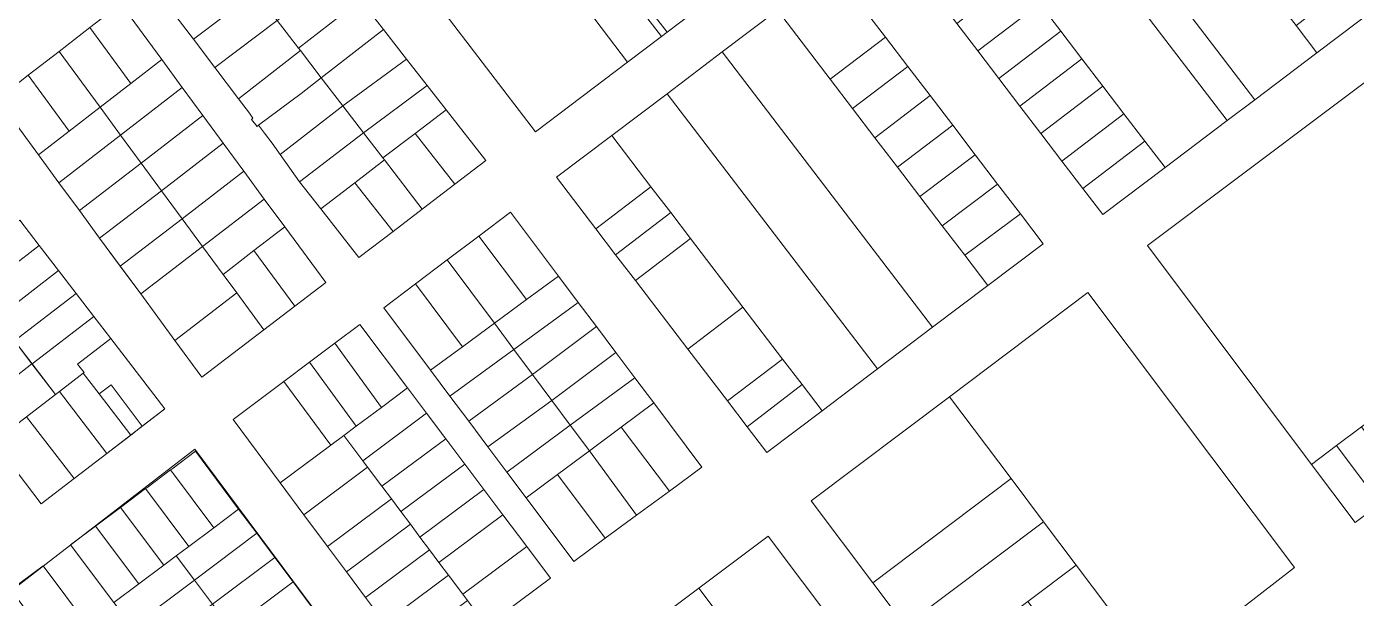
# Model space of a CAD drawing. Header units: metres. Extents: x 3873 to 16340, y -5213 to 3289.
# Drawn here: x 4550.6 to 5011.4, y 677.2 to 875.3 of the extents above; entities that cross this region are included whole.
import ezdxf

# ---------------------------------------------------------------- set-up
doc = ezdxf.new("R2010")
doc.units = ezdxf.units.M
doc.layers.add('CONTEXTO-MANZANAS', color=8, linetype='Continuous', lineweight=0, plot=False)
doc.layers.add('CONTEXTO-PARCELAS', color=9, linetype='Continuous', lineweight=0, plot=False)

msp = doc.modelspace()

# ---------------------------------------------------------------- linework, layer by layer
at = {"layer": 'CONTEXTO-MANZANAS'}
for points in [[(5019.28, 882.48), (4997.76, 866.21), (4976.22, 849.94), (4966.65, 842.7), (4945.11, 826.42), (4923.6, 810.17), (4916.68, 819.14), (4909.4, 828.68), (4902.11, 838.21), (4894.84, 847.76), (4887.55, 857.29), (4880.27, 866.83), (4872.98, 876.36), (4850.72, 905.51)], [(4830, 895.42), (4848.22, 871.58), (4855.99, 861.41), (4863.68, 851.35), (4871.54, 841.07), (4879.31, 830.9), (4887.09, 820.73), (4894.98, 810.4), (4902.88, 800.07), (4883.73, 785.6), (4864.57, 771.13), (4845.43, 756.67), (4826.28, 742.2), (4807.13, 727.73)], [(4666.28, 884.54), (4674.25, 874.32), (4682.31, 864.01), (4689.47, 854.85), (4696.06, 846.42), (4709.78, 828.88), (4699.06, 820.7), (4687.72, 812.04), (4677.6, 804.32), (4665.72, 795.26), (4652.57, 812.1), (4645.19, 821.51), (4638.47, 831.01), (4635.72, 834.88), (4633.1, 838.35), (4631.03, 841.07), (4630.5, 840.67), (4628.53, 843.13), (4629, 843.51), (4627.85, 845.26), (4624.07, 850.26), (4615.85, 861.1), (4608.44, 870.88), (4593.25, 890.92)], [(4583.25, 883.18), (4597.47, 863.85), (4604.58, 854.18), (4611.69, 844.52), (4618.78, 834.87), (4625.9, 825.19), (4633, 815.54), (4640.11, 805.87), (4654.32, 786.56), (4643.59, 778.37), (4632.85, 770.18), (4611.39, 753.8), (4602.02, 766.54), (4590.17, 782.65), (4583.17, 792.17), (4575.95, 801.99), (4568.95, 811.51), (4561.83, 821.18), (4554.73, 830.84), (4540.51, 850.17), (4551.19, 858.43), (4561.88, 866.68), (4572.56, 874.93), (4583.25, 883.18)], [(4781.13, 879.76), (4772.6, 873.32), (4770.63, 871.82), (4758.91, 862.98), (4726.94, 838.82), (4693.01, 883.22)], [(4807.13, 727.73), (4800.3, 736.67), (4793.46, 745.61), (4779.8, 763.48), (4761.58, 787.32), (4754.75, 796.26), (4747.92, 805.19), (4734.25, 823.07), (4753.4, 837.54), (4772.55, 852.01), (4791.7, 866.48), (4810.85, 880.94)], [(5035, 871.45), (5107, 775.45), (5098.36, 768.97), (5089.72, 762.49), (5081.08, 756.01), (5072.44, 749.53), (5063.8, 743.05), (5054.2, 735.85), (5045.56, 729.37), (5036.92, 722.89), (5028.28, 716.41), (5019.64, 709.93), (5011, 703.45), (4995.88, 723.61), (4939, 799.45), (5035, 871.45)], [(4718.29, 811.02), (4734.95, 788.85), (4741.8, 779.73), (4748.08, 771.37), (4754.85, 762.36), (4761.42, 753.61), (4767.99, 744.87), (4784.65, 722.69), (4773.38, 714.38), (4762.03, 706.01), (4751.15, 697.99), (4740.27, 689.97), (4723.72, 712.04), (4717.05, 720.93), (4710.46, 729.71), (4703.84, 738.54), (4697.32, 747.24), (4690.58, 756.22), (4674.37, 777.83), (4685.35, 786.13), (4696.33, 794.42), (4707.31, 802.72), (4718.29, 811.02)], [(4548.31, 808.17), (4555.02, 799.45), (4561.72, 790.73), (4567.81, 782.8), (4573.91, 774.87), (4579.83, 767.18), (4598.53, 742.84), (4587.03, 734), (4578.46, 727.42), (4567.08, 718.68), (4555.7, 709.94), (4539.26, 731.36)], [(4822.49, 710.98), (4870.43, 747.06), (4918.38, 783.13), (4990.03, 687.92), (4942.59, 651.18), (4894.65, 615.1), (4878.41, 636.67), (4866.39, 652.65), (4855.11, 667.63), (4843.84, 682.62), (4822.49, 710.98)], [(4666.08, 772.11), (4682.64, 750.09), (4689.25, 741.3), (4695.86, 732.51), (4702.48, 723.72), (4709.09, 714.93), (4715.7, 706.14), (4723.96, 695.16), (4732.19, 684.21), (4709.98, 667.63), (4687.77, 651.04), (4681.2, 659.87), (4674.63, 668.69), (4668.06, 677.51), (4661.51, 686.32), (4654.95, 695.13), (4646.73, 706.16), (4638.48, 717.23), (4622.19, 739.11), (4639.72, 752.29), (4648.65, 759), (4657.46, 765.63), (4666.08, 772.11)], [(4608.92, 728.89), (4680.6, 632.65), (4585.55, 559.47), (4574.88, 573.78), (4568.15, 582.67), (4561.62, 591.58), (4553.28, 602.76), (4513.83, 655.68), (4608.92, 728.89)], [(4771.6, 671.67), (4783.6, 680.7), (4807.56, 698.73), (4854.81, 635.92), (4856.38, 635.67), (4858.25, 635.79), (4860.88, 635.1), (4862.72, 632.57), (4876.81, 614.2), (4880, 610.01), (4882.31, 606.98), (4882.47, 606.79), (4855, 585.79), (4843.06, 576.7), (4831.13, 567.57), (4823.13, 561.47), (4815.13, 555.35), (4806.5, 548.79), (4794.28, 539.48), (4783.28, 531.07), (4711.5, 626.45), (4759.63, 662.67), (4771.6, 671.67)]]:
    msp.add_lwpolyline(points, dxfattribs=at)
at = {"layer": 'CONTEXTO-PARCELAS'}
for points in [[(4903.35, 945.27), (4925.4, 916.43), (4976.22, 849.94), (4966.65, 842.7), (4915.86, 909.14), (4893.78, 938.03), (4903.35, 945.27)], [(4903.35, 945.27), (4925.4, 916.43), (4976.22, 849.94), (4966.65, 842.7), (4915.86, 909.14), (4893.78, 938.03), (4903.35, 945.27)], [(4946.85, 932.82), (4954.14, 923.29), (4961.42, 913.76), (4968.71, 904.22), (4976, 894.69), (4983.29, 885.15), (4990.57, 875.62), (4997.76, 866.21), (4976.22, 849.94), (4925.4, 916.43), (4933.98, 922.99), (4946.85, 932.82)], [(4946.85, 932.82), (4954.14, 923.29), (4961.42, 913.76), (4968.71, 904.22), (4976, 894.69), (4983.29, 885.15), (4990.57, 875.62), (4997.76, 866.21), (4976.22, 849.94), (4925.4, 916.43), (4933.98, 922.99), (4946.85, 932.82)], [(4735.66, 920.98), (4744.47, 927.67), (4781.13, 879.76), (4772.6, 873.32), (4735.66, 920.98)], [(4735.66, 920.98), (4744.47, 927.67), (4781.13, 879.76), (4772.6, 873.32), (4735.66, 920.98)], [(4743.1, 883.6), (4724.73, 908.04), (4722.49, 910.81), (4734.38, 919.95), (4735.66, 920.98), (4772.6, 873.32), (4770.63, 871.82), (4754.53, 892.73), (4743.1, 883.6)], [(4743.1, 883.6), (4724.73, 908.04), (4722.49, 910.81), (4734.38, 919.95), (4735.66, 920.98), (4772.6, 873.32), (4770.63, 871.82), (4754.53, 892.73), (4743.1, 883.6)], [(4726.94, 838.82), (4693.01, 883.22), (4724.73, 908.04), (4743.1, 883.6), (4758.91, 862.98), (4726.94, 838.82)], [(4726.94, 838.82), (4693.01, 883.22), (4724.73, 908.04), (4743.1, 883.6), (4758.91, 862.98), (4726.94, 838.82)], [(4915.86, 909.14), (4966.65, 842.7), (4945.11, 826.42), (4938.14, 835.54), (4930.85, 845.07), (4923.56, 854.61), (4916.27, 864.14), (4908.99, 873.68), (4901.7, 883.21), (4894.41, 892.74), (4907.28, 902.58), (4915.86, 909.14)], [(4915.86, 909.14), (4966.65, 842.7), (4945.11, 826.42), (4938.14, 835.54), (4930.85, 845.07), (4923.56, 854.61), (4916.27, 864.14), (4908.99, 873.68), (4901.7, 883.21), (4894.41, 892.74), (4907.28, 902.58), (4915.86, 909.14)], [(4593.25, 890.92), (4604.03, 899.13), (4609.85, 891.57), (4619.25, 879.04), (4608.44, 870.88), (4593.25, 890.92)], [(4593.25, 890.92), (4604.03, 899.13), (4609.85, 891.57), (4619.25, 879.04), (4608.44, 870.88), (4593.25, 890.92)], [(4593.25, 890.92), (4604.03, 899.13), (4609.85, 891.57), (4619.25, 879.04), (4608.44, 870.88), (4593.25, 890.92)], [(4848.22, 871.58), (4829.07, 857.11), (4810.85, 880.94), (4830, 895.42), (4848.22, 871.58)], [(4848.22, 871.58), (4829.07, 857.11), (4810.85, 880.94), (4830, 895.42), (4848.22, 871.58)], [(4637.44, 877.35), (4659.13, 893.7), (4666.28, 884.54), (4644.88, 867.79), (4637.44, 877.35)], [(4637.44, 877.35), (4659.13, 893.7), (4666.28, 884.54), (4644.88, 867.79), (4637.44, 877.35)], [(4637.44, 877.35), (4659.13, 893.7), (4666.28, 884.54), (4644.88, 867.79), (4637.44, 877.35)], [(4758.91, 862.98), (4743.1, 883.6), (4754.53, 892.73), (4770.63, 871.82), (4758.91, 862.98)], [(4758.91, 862.98), (4743.1, 883.6), (4754.53, 892.73), (4770.63, 871.82), (4758.91, 862.98)], [(4901.7, 883.21), (4880.27, 866.83), (4872.98, 876.36), (4890.12, 889.46), (4894.41, 892.74), (4901.7, 883.21)], [(4901.7, 883.21), (4880.27, 866.83), (4872.98, 876.36), (4890.12, 889.46), (4894.41, 892.74), (4901.7, 883.21)], [(5019.28, 882.48), (4997.76, 866.21), (4990.57, 875.62), (5012.01, 892), (5019.28, 882.48)], [(5019.28, 882.48), (4997.76, 866.21), (4990.57, 875.62), (5012.01, 892), (5019.28, 882.48)], [(4619.25, 879.04), (4629.88, 887.1), (4637.44, 877.35), (4615.85, 861.1), (4608.44, 870.88), (4619.25, 879.04)], [(4619.25, 879.04), (4629.88, 887.1), (4637.44, 877.35), (4615.85, 861.1), (4608.44, 870.88), (4619.25, 879.04)], [(4619.25, 879.04), (4629.88, 887.1), (4637.44, 877.35), (4615.85, 861.1), (4608.44, 870.88), (4619.25, 879.04)], [(4583.25, 883.18), (4597.47, 863.85), (4586.78, 855.6), (4572.56, 874.93), (4583.25, 883.18)], [(4583.25, 883.18), (4597.47, 863.85), (4586.78, 855.6), (4572.56, 874.93), (4583.25, 883.18)], [(4583.25, 883.18), (4597.47, 863.85), (4586.78, 855.6), (4572.56, 874.93), (4583.25, 883.18)], [(4652.75, 857.54), (4645.53, 866.95), (4644.88, 867.79), (4666.28, 884.54), (4674.25, 874.32), (4652.75, 857.54)], [(4652.75, 857.54), (4645.53, 866.95), (4644.88, 867.79), (4666.28, 884.54), (4674.25, 874.32), (4652.75, 857.54)], [(4652.75, 857.54), (4645.53, 866.95), (4644.88, 867.79), (4666.28, 884.54), (4674.25, 874.32), (4652.75, 857.54)], [(4864.57, 771.13), (4791.7, 866.48), (4810.85, 880.94), (4829.07, 857.11), (4836.84, 846.94), (4844.61, 836.77), (4852.39, 826.6), (4860.16, 816.43), (4867.93, 806.26), (4875.71, 796.09), (4883.73, 785.6), (4864.57, 771.13)], [(4864.57, 771.13), (4791.7, 866.48), (4810.85, 880.94), (4829.07, 857.11), (4836.84, 846.94), (4844.61, 836.77), (4852.39, 826.6), (4860.16, 816.43), (4867.93, 806.26), (4875.71, 796.09), (4883.73, 785.6), (4864.57, 771.13)], [(4908.99, 873.68), (4887.55, 857.29), (4880.27, 866.83), (4901.7, 883.21), (4908.99, 873.68)], [(4908.99, 873.68), (4887.55, 857.29), (4880.27, 866.83), (4901.7, 883.21), (4908.99, 873.68)], [(4615.85, 861.1), (4637.44, 877.35), (4644.88, 867.79), (4645.53, 866.95), (4624.07, 850.26), (4615.85, 861.1)], [(4615.85, 861.1), (4637.44, 877.35), (4644.88, 867.79), (4645.53, 866.95), (4624.07, 850.26), (4615.85, 861.1)], [(4615.85, 861.1), (4637.44, 877.35), (4644.88, 867.79), (4645.53, 866.95), (4624.07, 850.26), (4615.85, 861.1)], [(4572.56, 874.93), (4586.78, 855.6), (4576.1, 847.34), (4561.88, 866.68), (4572.56, 874.93)], [(4572.56, 874.93), (4586.78, 855.6), (4576.1, 847.34), (4561.88, 866.68), (4572.56, 874.93)], [(4572.56, 874.93), (4586.78, 855.6), (4576.1, 847.34), (4561.88, 866.68), (4572.56, 874.93)], [(4652.75, 857.54), (4674.25, 874.32), (4682.31, 864.01), (4660.22, 847.82), (4652.75, 857.54)], [(4652.75, 857.54), (4674.25, 874.32), (4682.31, 864.01), (4660.22, 847.82), (4652.75, 857.54)], [(4652.75, 857.54), (4674.25, 874.32), (4682.31, 864.01), (4660.22, 847.82), (4652.75, 857.54)], [(4855.99, 861.41), (4836.84, 846.94), (4829.07, 857.11), (4848.22, 871.58), (4855.99, 861.41)], [(4855.99, 861.41), (4836.84, 846.94), (4829.07, 857.11), (4848.22, 871.58), (4855.99, 861.41)], [(4916.27, 864.14), (4894.84, 847.76), (4887.55, 857.29), (4908.99, 873.68), (4916.27, 864.14)], [(4916.27, 864.14), (4894.84, 847.76), (4887.55, 857.29), (4908.99, 873.68), (4916.27, 864.14)], [(5035, 871.45), (5107, 775.45), (5098.36, 768.97), (5083.24, 789.13), (5074.6, 782.65), (5065.96, 776.17), (5057.32, 769.69), (5048.68, 763.21), (5063.8, 743.05), (5054.2, 735.85), (5039.08, 756.01), (5030.44, 749.53), (5021.8, 743.05), (5013.16, 736.57), (5004.52, 730.09), (4995.88, 723.61), (4939, 799.45), (5035, 871.45)], [(5035, 871.45), (5107, 775.45), (5098.36, 768.97), (5083.24, 789.13), (5074.6, 782.65), (5065.96, 776.17), (5057.32, 769.69), (5048.68, 763.21), (5063.8, 743.05), (5054.2, 735.85), (5039.08, 756.01), (5030.44, 749.53), (5021.8, 743.05), (5013.16, 736.57), (5004.52, 730.09), (4995.88, 723.61), (4939, 799.45), (5035, 871.45)], [(4561.88, 866.68), (4576.1, 847.34), (4565.41, 839.09), (4551.19, 858.43), (4561.88, 866.68)], [(4561.88, 866.68), (4576.1, 847.34), (4565.41, 839.09), (4551.19, 858.43), (4561.88, 866.68)], [(4561.88, 866.68), (4576.1, 847.34), (4565.41, 839.09), (4551.19, 858.43), (4561.88, 866.68)], [(4630.5, 840.67), (4628.53, 843.13), (4629, 843.51), (4627.85, 845.26), (4624.07, 850.26), (4645.53, 866.95), (4652.75, 857.54), (4645.82, 852.13), (4631.03, 841.07), (4630.5, 840.67)], [(4630.5, 840.67), (4628.53, 843.13), (4629, 843.51), (4627.85, 845.26), (4624.07, 850.26), (4645.53, 866.95), (4652.75, 857.54), (4645.82, 852.13), (4631.03, 841.07), (4630.5, 840.67)], [(4630.5, 840.67), (4628.53, 843.13), (4629, 843.51), (4627.85, 845.26), (4624.07, 850.26), (4645.53, 866.95), (4652.75, 857.54), (4645.82, 852.13), (4631.03, 841.07), (4630.5, 840.67)], [(4845.43, 756.67), (4772.55, 852.01), (4791.7, 866.48), (4864.57, 771.13), (4845.43, 756.67)], [(4845.43, 756.67), (4772.55, 852.01), (4791.7, 866.48), (4864.57, 771.13), (4845.43, 756.67)], [(4604.58, 854.18), (4583.2, 837.68), (4576.1, 847.34), (4586.78, 855.6), (4597.47, 863.85), (4604.58, 854.18)], [(4604.58, 854.18), (4583.2, 837.68), (4576.1, 847.34), (4586.78, 855.6), (4597.47, 863.85), (4604.58, 854.18)], [(4604.58, 854.18), (4583.2, 837.68), (4576.1, 847.34), (4586.78, 855.6), (4597.47, 863.85), (4604.58, 854.18)], [(4667.38, 838.51), (4660.22, 847.82), (4682.31, 864.01), (4689.47, 854.85), (4667.38, 838.51)], [(4667.38, 838.51), (4660.22, 847.82), (4682.31, 864.01), (4689.47, 854.85), (4667.38, 838.51)], [(4667.38, 838.51), (4660.22, 847.82), (4682.31, 864.01), (4689.47, 854.85), (4667.38, 838.51)], [(4923.56, 854.61), (4902.11, 838.21), (4894.84, 847.76), (4916.27, 864.14), (4923.56, 854.61)], [(4923.56, 854.61), (4902.11, 838.21), (4894.84, 847.76), (4916.27, 864.14), (4923.56, 854.61)], [(4551.19, 858.43), (4565.41, 839.09), (4554.73, 830.84), (4540.51, 850.17), (4551.19, 858.43)], [(4551.19, 858.43), (4565.41, 839.09), (4554.73, 830.84), (4540.51, 850.17), (4551.19, 858.43)], [(4551.19, 858.43), (4565.41, 839.09), (4554.73, 830.84), (4540.51, 850.17), (4551.19, 858.43)], [(4638.47, 831.01), (4635.72, 834.88), (4633.1, 838.35), (4631.03, 841.07), (4645.82, 852.13), (4652.75, 857.54), (4660.22, 847.82), (4638.47, 831.01)], [(4638.47, 831.01), (4635.72, 834.88), (4633.1, 838.35), (4631.03, 841.07), (4645.82, 852.13), (4652.75, 857.54), (4660.22, 847.82), (4638.47, 831.01)], [(4638.47, 831.01), (4635.72, 834.88), (4633.1, 838.35), (4631.03, 841.07), (4645.82, 852.13), (4652.75, 857.54), (4660.22, 847.82), (4638.47, 831.01)], [(4863.68, 851.35), (4844.61, 836.77), (4836.84, 846.94), (4855.99, 861.41), (4863.68, 851.35)], [(4863.68, 851.35), (4844.61, 836.77), (4836.84, 846.94), (4855.99, 861.41), (4863.68, 851.35)], [(4611.69, 844.52), (4590.32, 828.01), (4583.2, 837.68), (4604.58, 854.18), (4611.69, 844.52)], [(4611.69, 844.52), (4590.32, 828.01), (4583.2, 837.68), (4604.58, 854.18), (4611.69, 844.52)], [(4611.69, 844.52), (4590.32, 828.01), (4583.2, 837.68), (4604.58, 854.18), (4611.69, 844.52)], [(4667.38, 838.51), (4689.47, 854.85), (4696.06, 846.42), (4685.28, 838.29), (4674.06, 829.82), (4667.38, 838.51)], [(4667.38, 838.51), (4689.47, 854.85), (4696.06, 846.42), (4685.28, 838.29), (4674.06, 829.82), (4667.38, 838.51)], [(4667.38, 838.51), (4689.47, 854.85), (4696.06, 846.42), (4685.28, 838.29), (4674.06, 829.82), (4667.38, 838.51)], [(4930.85, 845.07), (4909.4, 828.68), (4902.11, 838.21), (4923.56, 854.61), (4930.85, 845.07)], [(4930.85, 845.07), (4909.4, 828.68), (4902.11, 838.21), (4923.56, 854.61), (4930.85, 845.07)], [(4826.28, 742.2), (4819.36, 751.24), (4812.61, 760.07), (4798.87, 778.06), (4780.65, 801.89), (4773.82, 810.83), (4766.98, 819.77), (4753.4, 837.54), (4772.55, 852.01), (4845.43, 756.67), (4826.28, 742.2)], [(4826.28, 742.2), (4819.36, 751.24), (4812.61, 760.07), (4798.87, 778.06), (4780.65, 801.89), (4773.82, 810.83), (4766.98, 819.77), (4753.4, 837.54), (4772.55, 852.01), (4845.43, 756.67), (4826.28, 742.2)], [(4871.54, 841.07), (4852.39, 826.6), (4844.61, 836.77), (4863.68, 851.35), (4871.54, 841.07)], [(4871.54, 841.07), (4852.39, 826.6), (4844.61, 836.77), (4863.68, 851.35), (4871.54, 841.07)], [(4554.73, 830.84), (4565.41, 839.09), (4576.1, 847.34), (4583.2, 837.68), (4561.83, 821.18), (4554.73, 830.84)], [(4554.73, 830.84), (4565.41, 839.09), (4576.1, 847.34), (4583.2, 837.68), (4561.83, 821.18), (4554.73, 830.84)], [(4554.73, 830.84), (4565.41, 839.09), (4576.1, 847.34), (4583.2, 837.68), (4561.83, 821.18), (4554.73, 830.84)], [(4618.8, 834.85), (4597.43, 818.34), (4590.32, 828.01), (4611.69, 844.52), (4618.8, 834.85)], [(4618.8, 834.85), (4597.43, 818.34), (4590.32, 828.01), (4611.69, 844.52), (4618.8, 834.85)], [(4618.8, 834.85), (4597.43, 818.34), (4590.32, 828.01), (4611.69, 844.52), (4618.8, 834.85)], [(4638.47, 831.01), (4660.22, 847.82), (4667.38, 838.51), (4645.19, 821.51), (4638.47, 831.01)], [(4638.47, 831.01), (4660.22, 847.82), (4667.38, 838.51), (4645.19, 821.51), (4638.47, 831.01)], [(4638.47, 831.01), (4660.22, 847.82), (4667.38, 838.51), (4645.19, 821.51), (4638.47, 831.01)], [(4699.06, 820.7), (4685.28, 838.29), (4696.06, 846.42), (4709.78, 828.88), (4699.06, 820.7)], [(4699.06, 820.7), (4685.28, 838.29), (4696.06, 846.42), (4709.78, 828.88), (4699.06, 820.7)], [(4699.06, 820.7), (4685.28, 838.29), (4696.06, 846.42), (4709.78, 828.88), (4699.06, 820.7)], [(4930.85, 845.07), (4938.14, 835.54), (4916.68, 819.14), (4909.4, 828.68), (4930.85, 845.07)], [(4930.85, 845.07), (4938.14, 835.54), (4916.68, 819.14), (4909.4, 828.68), (4930.85, 845.07)], [(4879.31, 830.9), (4860.16, 816.43), (4852.39, 826.6), (4871.54, 841.07), (4879.31, 830.9)], [(4879.31, 830.9), (4860.16, 816.43), (4852.39, 826.6), (4871.54, 841.07), (4879.31, 830.9)], [(4561.83, 821.18), (4583.2, 837.68), (4590.32, 828.01), (4568.95, 811.51), (4561.83, 821.18)], [(4561.83, 821.18), (4583.2, 837.68), (4590.32, 828.01), (4568.95, 811.51), (4561.83, 821.18)], [(4561.83, 821.18), (4583.2, 837.68), (4590.32, 828.01), (4568.95, 811.51), (4561.83, 821.18)], [(4625.9, 825.19), (4604.53, 808.69), (4597.43, 818.34), (4618.8, 834.85), (4625.9, 825.19)], [(4625.9, 825.19), (4604.53, 808.69), (4597.43, 818.34), (4618.8, 834.85), (4625.9, 825.19)], [(4625.9, 825.19), (4604.53, 808.69), (4597.43, 818.34), (4618.8, 834.85), (4625.9, 825.19)], [(4645.19, 821.51), (4667.38, 838.51), (4674.06, 829.82), (4674.63, 829.07), (4664.38, 821.2), (4652.57, 812.1), (4645.19, 821.51)], [(4645.19, 821.51), (4667.38, 838.51), (4674.06, 829.82), (4674.63, 829.07), (4664.38, 821.2), (4652.57, 812.1), (4645.19, 821.51)], [(4645.19, 821.51), (4667.38, 838.51), (4674.06, 829.82), (4674.63, 829.07), (4664.38, 821.2), (4652.57, 812.1), (4645.19, 821.51)], [(4687.72, 812.04), (4674.63, 829.07), (4674.06, 829.82), (4685.28, 838.29), (4699.06, 820.7), (4687.72, 812.04)], [(4687.72, 812.04), (4674.63, 829.07), (4674.06, 829.82), (4685.28, 838.29), (4699.06, 820.7), (4687.72, 812.04)], [(4687.72, 812.04), (4674.63, 829.07), (4674.06, 829.82), (4685.28, 838.29), (4699.06, 820.7), (4687.72, 812.04)], [(4766.98, 819.77), (4747.92, 805.19), (4734.25, 823.07), (4753.4, 837.54), (4766.98, 819.77)], [(4766.98, 819.77), (4747.92, 805.19), (4734.25, 823.07), (4753.4, 837.54), (4766.98, 819.77)], [(4938.14, 835.54), (4945.11, 826.42), (4923.6, 810.17), (4916.68, 819.14), (4938.14, 835.54)], [(4938.14, 835.54), (4945.11, 826.42), (4923.6, 810.17), (4916.68, 819.14), (4938.14, 835.54)], [(4887.09, 820.73), (4867.93, 806.26), (4860.16, 816.43), (4879.31, 830.9), (4887.09, 820.73)], [(4887.09, 820.73), (4867.93, 806.26), (4860.16, 816.43), (4879.31, 830.9), (4887.09, 820.73)], [(4568.95, 811.51), (4590.32, 828.01), (4597.43, 818.34), (4575.95, 801.99), (4568.95, 811.51)], [(4568.95, 811.51), (4590.32, 828.01), (4597.43, 818.34), (4575.95, 801.99), (4568.95, 811.51)], [(4568.95, 811.51), (4590.32, 828.01), (4597.43, 818.34), (4575.95, 801.99), (4568.95, 811.51)], [(4611.59, 799.09), (4604.53, 808.69), (4625.9, 825.19), (4633, 815.54), (4611.59, 799.09)], [(4611.59, 799.09), (4604.53, 808.69), (4625.9, 825.19), (4633, 815.54), (4611.59, 799.09)], [(4611.59, 799.09), (4604.53, 808.69), (4625.9, 825.19), (4633, 815.54), (4611.59, 799.09)], [(4677.6, 804.32), (4664.38, 821.2), (4674.63, 829.07), (4687.72, 812.04), (4677.6, 804.32)], [(4677.6, 804.32), (4664.38, 821.2), (4674.63, 829.07), (4687.72, 812.04), (4677.6, 804.32)], [(4677.6, 804.32), (4664.38, 821.2), (4674.63, 829.07), (4687.72, 812.04), (4677.6, 804.32)], [(4665.72, 795.26), (4652.57, 812.1), (4664.38, 821.2), (4677.6, 804.32), (4665.72, 795.26)], [(4665.72, 795.26), (4652.57, 812.1), (4664.38, 821.2), (4677.6, 804.32), (4665.72, 795.26)], [(4665.72, 795.26), (4652.57, 812.1), (4664.38, 821.2), (4677.6, 804.32), (4665.72, 795.26)], [(4894.98, 810.4), (4875.71, 796.09), (4867.93, 806.26), (4887.09, 820.73), (4894.98, 810.4)], [(4894.98, 810.4), (4875.71, 796.09), (4867.93, 806.26), (4887.09, 820.73), (4894.98, 810.4)], [(4575.95, 801.99), (4597.43, 818.34), (4604.53, 808.69), (4583.06, 792.32), (4575.95, 801.99)], [(4575.95, 801.99), (4597.43, 818.34), (4604.53, 808.69), (4583.06, 792.32), (4575.95, 801.99)], [(4575.95, 801.99), (4597.43, 818.34), (4604.53, 808.69), (4583.06, 792.32), (4575.95, 801.99)], [(4773.82, 810.83), (4754.75, 796.26), (4747.92, 805.19), (4766.98, 819.77), (4773.82, 810.83)], [(4773.82, 810.83), (4754.75, 796.26), (4747.92, 805.19), (4766.98, 819.77), (4773.82, 810.83)], [(4640.11, 805.87), (4629.4, 797.65), (4618.7, 789.43), (4611.59, 799.09), (4633, 815.54), (4640.11, 805.87)], [(4640.11, 805.87), (4629.4, 797.65), (4618.7, 789.43), (4611.59, 799.09), (4633, 815.54), (4640.11, 805.87)], [(4640.11, 805.87), (4629.4, 797.65), (4618.7, 789.43), (4611.59, 799.09), (4633, 815.54), (4640.11, 805.87)], [(4734.95, 788.85), (4723.85, 780.69), (4707.31, 802.72), (4718.29, 811.02), (4734.95, 788.85)], [(4734.95, 788.85), (4723.85, 780.69), (4707.31, 802.72), (4718.29, 811.02), (4734.95, 788.85)], [(4734.95, 788.85), (4723.85, 780.69), (4707.31, 802.72), (4718.29, 811.02), (4734.95, 788.85)], [(4555.02, 799.45), (4535.29, 784.2), (4528.57, 792.9), (4548.31, 808.17), (4555.02, 799.45)], [(4555.02, 799.45), (4535.29, 784.2), (4528.57, 792.9), (4548.31, 808.17), (4555.02, 799.45)], [(4583.06, 792.32), (4604.53, 808.69), (4611.59, 799.09), (4590.17, 782.65), (4583.06, 792.32)], [(4583.06, 792.32), (4604.53, 808.69), (4611.59, 799.09), (4590.17, 782.65), (4583.06, 792.32)], [(4583.06, 792.32), (4604.53, 808.69), (4611.59, 799.09), (4590.17, 782.65), (4583.06, 792.32)], [(4780.65, 801.89), (4761.58, 787.32), (4754.75, 796.26), (4773.82, 810.83), (4780.65, 801.89)], [(4780.65, 801.89), (4761.58, 787.32), (4754.75, 796.26), (4773.82, 810.83), (4780.65, 801.89)], [(4883.73, 785.6), (4875.71, 796.09), (4894.98, 810.4), (4902.88, 800.07), (4883.73, 785.6)], [(4883.73, 785.6), (4875.71, 796.09), (4894.98, 810.4), (4902.88, 800.07), (4883.73, 785.6)], [(4643.59, 778.37), (4629.4, 797.65), (4640.11, 805.87), (4654.32, 786.56), (4643.59, 778.37)], [(4643.59, 778.37), (4629.4, 797.65), (4640.11, 805.87), (4654.32, 786.56), (4643.59, 778.37)], [(4643.59, 778.37), (4629.4, 797.65), (4640.11, 805.87), (4654.32, 786.56), (4643.59, 778.37)], [(4707.31, 802.72), (4723.85, 780.69), (4712.76, 772.54), (4696.33, 794.42), (4707.31, 802.72)], [(4707.31, 802.72), (4723.85, 780.69), (4712.76, 772.54), (4696.33, 794.42), (4707.31, 802.72)], [(4707.31, 802.72), (4723.85, 780.69), (4712.76, 772.54), (4696.33, 794.42), (4707.31, 802.72)], [(4561.72, 790.73), (4542.02, 775.49), (4535.29, 784.2), (4555.02, 799.45), (4561.72, 790.73)], [(4561.72, 790.73), (4542.02, 775.49), (4535.29, 784.2), (4555.02, 799.45), (4561.72, 790.73)], [(4590.17, 782.65), (4611.59, 799.09), (4618.7, 789.43), (4623.43, 782.98), (4602.02, 766.54), (4590.17, 782.65)], [(4590.17, 782.65), (4611.59, 799.09), (4618.7, 789.43), (4623.43, 782.98), (4602.02, 766.54), (4590.17, 782.65)], [(4590.17, 782.65), (4611.59, 799.09), (4618.7, 789.43), (4623.43, 782.98), (4602.02, 766.54), (4590.17, 782.65)], [(4632.85, 770.18), (4623.43, 782.98), (4618.7, 789.43), (4629.4, 797.65), (4643.59, 778.37), (4632.85, 770.18)], [(4632.85, 770.18), (4623.43, 782.98), (4618.7, 789.43), (4629.4, 797.65), (4643.59, 778.37), (4632.85, 770.18)], [(4632.85, 770.18), (4623.43, 782.98), (4618.7, 789.43), (4629.4, 797.65), (4643.59, 778.37), (4632.85, 770.18)], [(4696.33, 794.42), (4712.76, 772.54), (4701.67, 764.38), (4685.35, 786.13), (4696.33, 794.42)], [(4696.33, 794.42), (4712.76, 772.54), (4701.67, 764.38), (4685.35, 786.13), (4696.33, 794.42)], [(4696.33, 794.42), (4712.76, 772.54), (4701.67, 764.38), (4685.35, 786.13), (4696.33, 794.42)], [(4567.82, 782.8), (4546.41, 766.35), (4540.42, 774.14), (4542.02, 775.49), (4561.72, 790.73), (4567.82, 782.8)], [(4567.82, 782.8), (4546.41, 766.35), (4540.42, 774.14), (4542.02, 775.49), (4561.72, 790.73), (4567.82, 782.8)], [(4741.8, 779.73), (4719.5, 763.44), (4712.76, 772.54), (4723.85, 780.69), (4734.95, 788.85), (4741.8, 779.73)], [(4741.8, 779.73), (4719.5, 763.44), (4712.76, 772.54), (4723.85, 780.69), (4734.95, 788.85), (4741.8, 779.73)], [(4741.8, 779.73), (4719.5, 763.44), (4712.76, 772.54), (4723.85, 780.69), (4734.95, 788.85), (4741.8, 779.73)], [(4685.35, 786.13), (4701.67, 764.38), (4690.58, 756.22), (4674.37, 777.83), (4685.35, 786.13)], [(4685.35, 786.13), (4701.67, 764.38), (4690.58, 756.22), (4674.37, 777.83), (4685.35, 786.13)], [(4685.35, 786.13), (4701.67, 764.38), (4690.58, 756.22), (4674.37, 777.83), (4685.35, 786.13)], [(4573.91, 774.87), (4552.51, 758.42), (4546.41, 766.35), (4567.82, 782.8), (4573.91, 774.87)], [(4573.91, 774.87), (4552.51, 758.42), (4546.41, 766.35), (4567.82, 782.8), (4573.91, 774.87)], [(4602.02, 766.54), (4623.43, 782.98), (4632.85, 770.18), (4611.39, 753.8), (4602.02, 766.54)], [(4602.02, 766.54), (4623.43, 782.98), (4632.85, 770.18), (4611.39, 753.8), (4602.02, 766.54)], [(4602.02, 766.54), (4623.43, 782.98), (4632.85, 770.18), (4611.39, 753.8), (4602.02, 766.54)], [(4748.08, 771.37), (4725.92, 754.77), (4719.5, 763.44), (4741.8, 779.73), (4748.08, 771.37)], [(4748.08, 771.37), (4725.92, 754.77), (4719.5, 763.44), (4741.8, 779.73), (4748.08, 771.37)], [(4748.08, 771.37), (4725.92, 754.77), (4719.5, 763.44), (4741.8, 779.73), (4748.08, 771.37)], [(4942.59, 651.18), (4914.33, 688.73), (4903.05, 703.71), (4891.78, 718.69), (4870.43, 747.06), (4918.38, 783.13), (4990.03, 687.92), (4942.59, 651.18)], [(4942.59, 651.18), (4914.33, 688.73), (4903.05, 703.71), (4891.78, 718.69), (4870.43, 747.06), (4918.38, 783.13), (4990.03, 687.92), (4942.59, 651.18)], [(4579.83, 767.18), (4568.33, 758.35), (4570.58, 755.41), (4570.28, 755.17), (4562.02, 748.84), (4560.67, 747.8), (4552.51, 758.42), (4573.91, 774.87), (4579.83, 767.18)], [(4579.83, 767.18), (4568.33, 758.35), (4570.58, 755.41), (4570.28, 755.17), (4562.02, 748.84), (4560.67, 747.8), (4552.51, 758.42), (4573.91, 774.87), (4579.83, 767.18)], [(4812.61, 760.07), (4793.46, 745.61), (4779.8, 763.48), (4798.87, 778.06), (4812.61, 760.07)], [(4812.61, 760.07), (4793.46, 745.61), (4779.8, 763.48), (4798.87, 778.06), (4812.61, 760.07)], [(4666.08, 772.11), (4682.64, 750.09), (4673.59, 743.36), (4657.46, 765.63), (4666.08, 772.11)], [(4666.08, 772.11), (4682.64, 750.09), (4673.59, 743.36), (4657.46, 765.63), (4666.08, 772.11)], [(4666.08, 772.11), (4682.64, 750.09), (4673.59, 743.36), (4657.46, 765.63), (4666.08, 772.11)], [(4712.76, 772.54), (4719.5, 763.44), (4697.32, 747.24), (4690.58, 756.22), (4701.67, 764.38), (4712.76, 772.54)], [(4712.76, 772.54), (4719.5, 763.44), (4697.32, 747.24), (4690.58, 756.22), (4701.67, 764.38), (4712.76, 772.54)], [(4712.76, 772.54), (4719.5, 763.44), (4697.32, 747.24), (4690.58, 756.22), (4701.67, 764.38), (4712.76, 772.54)], [(4754.85, 762.36), (4732.61, 745.74), (4725.92, 754.77), (4748.08, 771.37), (4754.85, 762.36)], [(4754.85, 762.36), (4732.61, 745.74), (4725.92, 754.77), (4748.08, 771.37), (4754.85, 762.36)], [(4754.85, 762.36), (4732.61, 745.74), (4725.92, 754.77), (4748.08, 771.37), (4754.85, 762.36)], [(4552.5, 758.42), (4531.2, 741.84), (4525.11, 749.77), (4546.41, 766.35), (4552.5, 758.42)], [(4552.5, 758.42), (4531.2, 741.84), (4525.11, 749.77), (4546.41, 766.35), (4552.5, 758.42)], [(4579.83, 767.18), (4598.53, 742.84), (4590.7, 736.82), (4579.98, 751.16), (4575.79, 748), (4570.28, 755.17), (4570.58, 755.41), (4568.33, 758.35), (4579.83, 767.18)], [(4579.83, 767.18), (4598.53, 742.84), (4590.7, 736.82), (4579.98, 751.16), (4575.79, 748), (4570.28, 755.17), (4570.58, 755.41), (4568.33, 758.35), (4579.83, 767.18)], [(4657.46, 765.63), (4673.59, 743.36), (4664.88, 736.87), (4648.65, 759), (4657.46, 765.63)], [(4657.46, 765.63), (4673.59, 743.36), (4664.88, 736.87), (4648.65, 759), (4657.46, 765.63)], [(4657.46, 765.63), (4673.59, 743.36), (4664.88, 736.87), (4648.65, 759), (4657.46, 765.63)], [(4697.32, 747.24), (4719.5, 763.44), (4725.92, 754.77), (4703.84, 738.54), (4697.32, 747.24)], [(4697.32, 747.24), (4719.5, 763.44), (4725.92, 754.77), (4703.84, 738.54), (4697.32, 747.24)], [(4697.32, 747.24), (4719.5, 763.44), (4725.92, 754.77), (4703.84, 738.54), (4697.32, 747.24)], [(4761.42, 753.61), (4738.95, 737.18), (4732.61, 745.74), (4754.85, 762.36), (4761.42, 753.61)], [(4761.42, 753.61), (4738.95, 737.18), (4732.61, 745.74), (4754.85, 762.36), (4761.42, 753.61)], [(4761.42, 753.61), (4738.95, 737.18), (4732.61, 745.74), (4754.85, 762.36), (4761.42, 753.61)], [(4539.26, 731.36), (4531.2, 741.84), (4552.5, 758.42), (4560.67, 747.8), (4550.64, 740.1), (4539.26, 731.36)], [(4539.26, 731.36), (4531.2, 741.84), (4552.5, 758.42), (4560.67, 747.8), (4550.64, 740.1), (4539.26, 731.36)], [(4648.65, 759), (4664.88, 736.87), (4660.56, 733.66), (4656.01, 730.28), (4639.72, 752.29), (4648.65, 759)], [(4648.65, 759), (4664.88, 736.87), (4660.56, 733.66), (4656.01, 730.28), (4639.72, 752.29), (4648.65, 759)], [(4648.65, 759), (4664.88, 736.87), (4660.56, 733.66), (4656.01, 730.28), (4639.72, 752.29), (4648.65, 759)], [(4819.36, 751.24), (4800.3, 736.67), (4793.46, 745.61), (4812.61, 760.07), (4819.36, 751.24)], [(4819.36, 751.24), (4800.3, 736.67), (4793.46, 745.61), (4812.61, 760.07), (4819.36, 751.24)], [(4578.46, 727.42), (4562.02, 748.84), (4570.28, 755.17), (4575.79, 748), (4586.72, 733.77), (4578.46, 727.42)], [(4578.46, 727.42), (4562.02, 748.84), (4570.28, 755.17), (4575.79, 748), (4586.72, 733.77), (4578.46, 727.42)], [(4579.98, 751.16), (4590.7, 736.82), (4586.72, 733.77), (4575.79, 748), (4579.98, 751.16)], [(4579.98, 751.16), (4590.7, 736.82), (4586.72, 733.77), (4575.79, 748), (4579.98, 751.16)], [(4639.72, 752.29), (4656.01, 730.28), (4638.48, 717.23), (4622.19, 739.11), (4639.72, 752.29)], [(4639.72, 752.29), (4656.01, 730.28), (4638.48, 717.23), (4622.19, 739.11), (4639.72, 752.29)], [(4639.72, 752.29), (4656.01, 730.28), (4638.48, 717.23), (4622.19, 739.11), (4639.72, 752.29)], [(4703.84, 738.54), (4725.92, 754.77), (4732.61, 745.74), (4710.46, 729.71), (4703.84, 738.54)], [(4703.84, 738.54), (4725.92, 754.77), (4732.61, 745.74), (4710.46, 729.71), (4703.84, 738.54)], [(4703.84, 738.54), (4725.92, 754.77), (4732.61, 745.74), (4710.46, 729.71), (4703.84, 738.54)], [(4767.99, 744.87), (4756.71, 736.5), (4745.64, 728.3), (4738.95, 737.18), (4761.42, 753.61), (4767.99, 744.87)], [(4767.99, 744.87), (4756.71, 736.5), (4745.64, 728.3), (4738.95, 737.18), (4761.42, 753.61), (4767.99, 744.87)], [(4767.99, 744.87), (4756.71, 736.5), (4745.64, 728.3), (4738.95, 737.18), (4761.42, 753.61), (4767.99, 744.87)], [(4807.13, 727.73), (4800.3, 736.67), (4819.36, 751.24), (4826.28, 742.2), (4807.13, 727.73)], [(4807.13, 727.73), (4800.3, 736.67), (4819.36, 751.24), (4826.28, 742.2), (4807.13, 727.73)], [(4567.08, 718.68), (4550.64, 740.1), (4560.67, 747.8), (4562.02, 748.84), (4578.46, 727.42), (4567.08, 718.68)], [(4567.08, 718.68), (4550.64, 740.1), (4560.67, 747.8), (4562.02, 748.84), (4578.46, 727.42), (4567.08, 718.68)], [(4689.25, 741.3), (4667.15, 724.86), (4660.56, 733.66), (4664.88, 736.87), (4673.59, 743.36), (4682.64, 750.09), (4689.25, 741.3)], [(4689.25, 741.3), (4667.15, 724.86), (4660.56, 733.66), (4664.88, 736.87), (4673.59, 743.36), (4682.64, 750.09), (4689.25, 741.3)], [(4689.25, 741.3), (4667.15, 724.86), (4660.56, 733.66), (4664.88, 736.87), (4673.59, 743.36), (4682.64, 750.09), (4689.25, 741.3)], [(4891.78, 718.69), (4843.84, 682.62), (4822.49, 710.98), (4870.43, 747.06), (4891.78, 718.69)], [(4891.78, 718.69), (4843.84, 682.62), (4822.49, 710.98), (4870.43, 747.06), (4891.78, 718.69)], [(4710.46, 729.71), (4732.61, 745.74), (4738.95, 737.18), (4717.05, 720.93), (4710.46, 729.71)], [(4710.46, 729.71), (4732.61, 745.74), (4738.95, 737.18), (4717.05, 720.93), (4710.46, 729.71)], [(4710.46, 729.71), (4732.61, 745.74), (4738.95, 737.18), (4717.05, 720.93), (4710.46, 729.71)], [(4773.38, 714.38), (4756.71, 736.5), (4767.99, 744.87), (4784.65, 722.69), (4773.38, 714.38)], [(4773.38, 714.38), (4756.71, 736.5), (4767.99, 744.87), (4784.65, 722.69), (4773.38, 714.38)], [(4773.38, 714.38), (4756.71, 736.5), (4767.99, 744.87), (4784.65, 722.69), (4773.38, 714.38)], [(4555.7, 709.94), (4539.26, 731.36), (4550.64, 740.1), (4567.08, 718.68), (4555.7, 709.94)], [(4555.7, 709.94), (4539.26, 731.36), (4550.64, 740.1), (4567.08, 718.68), (4555.7, 709.94)], [(4695.86, 732.51), (4673.74, 716.05), (4668.79, 722.66), (4667.15, 724.86), (4689.25, 741.3), (4695.86, 732.51)], [(4695.86, 732.51), (4673.74, 716.05), (4668.79, 722.66), (4667.15, 724.86), (4689.25, 741.3), (4695.86, 732.51)], [(4695.86, 732.51), (4673.74, 716.05), (4668.79, 722.66), (4667.15, 724.86), (4689.25, 741.3), (4695.86, 732.51)], [(4638.48, 717.23), (4656.01, 730.28), (4660.56, 733.66), (4667.15, 724.86), (4668.79, 722.66), (4646.73, 706.16), (4638.48, 717.23)], [(4638.48, 717.23), (4656.01, 730.28), (4660.56, 733.66), (4667.15, 724.86), (4668.79, 722.66), (4646.73, 706.16), (4638.48, 717.23)], [(4638.48, 717.23), (4656.01, 730.28), (4660.56, 733.66), (4667.15, 724.86), (4668.79, 722.66), (4646.73, 706.16), (4638.48, 717.23)], [(4717.05, 720.93), (4738.95, 737.18), (4745.64, 728.3), (4734.56, 720.09), (4723.72, 712.04), (4717.05, 720.93)], [(4717.05, 720.93), (4738.95, 737.18), (4745.64, 728.3), (4734.56, 720.09), (4723.72, 712.04), (4717.05, 720.93)], [(4717.05, 720.93), (4738.95, 737.18), (4745.64, 728.3), (4734.56, 720.09), (4723.72, 712.04), (4717.05, 720.93)], [(4762.03, 706.01), (4745.64, 728.3), (4756.71, 736.5), (4773.38, 714.38), (4762.03, 706.01)], [(4762.03, 706.01), (4745.64, 728.3), (4756.71, 736.5), (4773.38, 714.38), (4762.03, 706.01)], [(4762.03, 706.01), (4745.64, 728.3), (4756.71, 736.5), (4773.38, 714.38), (4762.03, 706.01)], [(5013.16, 736.57), (5028.28, 716.41), (5019.64, 709.93), (5004.52, 730.09), (5013.16, 736.57)], [(5013.16, 736.57), (5028.28, 716.41), (5019.64, 709.93), (5004.52, 730.09), (5013.16, 736.57)], [(4609.13, 728.13), (4623.77, 708.58), (4624.11, 708.12), (4615.46, 701.65), (4600.48, 721.66), (4600.93, 722), (4609.13, 728.13)], [(4609.13, 728.13), (4623.77, 708.58), (4624.11, 708.12), (4615.46, 701.65), (4600.48, 721.66), (4600.93, 722), (4609.13, 728.13)], [(4702.48, 723.72), (4680.33, 707.24), (4677.04, 711.65), (4673.74, 716.05), (4695.86, 732.51), (4702.48, 723.72)], [(4702.48, 723.72), (4680.33, 707.24), (4677.04, 711.65), (4673.74, 716.05), (4695.86, 732.51), (4702.48, 723.72)], [(4702.48, 723.72), (4680.33, 707.24), (4677.04, 711.65), (4673.74, 716.05), (4695.86, 732.51), (4702.48, 723.72)], [(4751.15, 697.99), (4734.56, 720.09), (4745.64, 728.3), (4762.03, 706.01), (4751.15, 697.99)], [(4751.15, 697.99), (4734.56, 720.09), (4745.64, 728.3), (4762.03, 706.01), (4751.15, 697.99)], [(4751.15, 697.99), (4734.56, 720.09), (4745.64, 728.3), (4762.03, 706.01), (4751.15, 697.99)], [(5004.52, 730.09), (5019.64, 709.93), (5011, 703.45), (4995.88, 723.61), (5004.52, 730.09)], [(5004.52, 730.09), (5019.64, 709.93), (5011, 703.45), (4995.88, 723.61), (5004.52, 730.09)], [(4709.09, 714.93), (4686.93, 698.44), (4683.63, 702.84), (4680.33, 707.24), (4702.48, 723.72), (4709.09, 714.93)], [(4709.09, 714.93), (4686.93, 698.44), (4683.63, 702.84), (4680.33, 707.24), (4702.48, 723.72), (4709.09, 714.93)], [(4709.09, 714.93), (4686.93, 698.44), (4683.63, 702.84), (4680.33, 707.24), (4702.48, 723.72), (4709.09, 714.93)], [(4600.48, 721.66), (4615.46, 701.65), (4606.82, 695.18), (4591.83, 715.19), (4592.29, 715.53), (4600.48, 721.66)], [(4600.48, 721.66), (4615.46, 701.65), (4606.82, 695.18), (4591.83, 715.19), (4592.29, 715.53), (4600.48, 721.66)], [(4646.73, 706.16), (4668.79, 722.66), (4673.74, 716.05), (4677.04, 711.65), (4654.95, 695.13), (4646.73, 706.16)], [(4646.73, 706.16), (4668.79, 722.66), (4673.74, 716.05), (4677.04, 711.65), (4654.95, 695.13), (4646.73, 706.16)], [(4646.73, 706.16), (4668.79, 722.66), (4673.74, 716.05), (4677.04, 711.65), (4654.95, 695.13), (4646.73, 706.16)], [(4740.27, 689.97), (4723.72, 712.04), (4734.56, 720.09), (4751.15, 697.99), (4740.27, 689.97)], [(4740.27, 689.97), (4723.72, 712.04), (4734.56, 720.09), (4751.15, 697.99), (4740.27, 689.97)], [(4740.27, 689.97), (4723.72, 712.04), (4734.56, 720.09), (4751.15, 697.99), (4740.27, 689.97)], [(4591.83, 715.19), (4606.82, 695.18), (4602.49, 691.94), (4598.17, 688.7), (4583.19, 708.72), (4591.83, 715.19)], [(4591.83, 715.19), (4606.82, 695.18), (4602.49, 691.94), (4598.17, 688.7), (4583.19, 708.72), (4591.83, 715.19)], [(4715.7, 706.14), (4693.52, 689.63), (4690.21, 694.05), (4686.93, 698.44), (4709.09, 714.93), (4715.7, 706.14)], [(4715.7, 706.14), (4693.52, 689.63), (4690.21, 694.05), (4686.93, 698.44), (4709.09, 714.93), (4715.7, 706.14)], [(4715.7, 706.14), (4693.52, 689.63), (4690.21, 694.05), (4686.93, 698.44), (4709.09, 714.93), (4715.7, 706.14)], [(4843.84, 682.62), (4891.78, 718.69), (4903.05, 703.71), (4855.11, 667.63), (4843.84, 682.62)], [(4843.84, 682.62), (4891.78, 718.69), (4903.05, 703.71), (4855.11, 667.63), (4843.84, 682.62)], [(4654.95, 695.13), (4677.04, 711.65), (4680.33, 707.24), (4683.63, 702.84), (4661.51, 686.32), (4654.95, 695.13)], [(4654.95, 695.13), (4677.04, 711.65), (4680.33, 707.24), (4683.63, 702.84), (4661.51, 686.32), (4654.95, 695.13)], [(4654.95, 695.13), (4677.04, 711.65), (4680.33, 707.24), (4683.63, 702.84), (4661.51, 686.32), (4654.95, 695.13)], [(4583.19, 708.72), (4598.17, 688.7), (4589.53, 682.23), (4574.54, 702.24), (4575, 702.58), (4583.19, 708.72)], [(4583.19, 708.72), (4598.17, 688.7), (4589.53, 682.23), (4574.54, 702.24), (4575, 702.58), (4583.19, 708.72)], [(4630.4, 699.72), (4608.79, 683.53), (4602.49, 691.94), (4606.82, 695.18), (4615.46, 701.65), (4624.11, 708.12), (4630.4, 699.72)], [(4630.4, 699.72), (4608.79, 683.53), (4602.49, 691.94), (4606.82, 695.18), (4615.46, 701.65), (4624.11, 708.12), (4630.4, 699.72)], [(4723.96, 695.16), (4701.75, 678.63), (4696.8, 685.24), (4693.52, 689.63), (4715.7, 706.14), (4723.96, 695.16)], [(4723.96, 695.16), (4701.75, 678.63), (4696.8, 685.24), (4693.52, 689.63), (4715.7, 706.14), (4723.96, 695.16)], [(4723.96, 695.16), (4701.75, 678.63), (4696.8, 685.24), (4693.52, 689.63), (4715.7, 706.14), (4723.96, 695.16)], [(4574.54, 702.24), (4589.53, 682.23), (4580.88, 675.76), (4565.9, 695.77), (4566.35, 696.11), (4574.54, 702.24)], [(4574.54, 702.24), (4589.53, 682.23), (4580.88, 675.76), (4565.9, 695.77), (4566.35, 696.11), (4574.54, 702.24)], [(4661.51, 686.32), (4683.63, 702.84), (4686.93, 698.44), (4690.21, 694.05), (4668.06, 677.51), (4661.51, 686.32)], [(4661.51, 686.32), (4683.63, 702.84), (4686.93, 698.44), (4690.21, 694.05), (4668.06, 677.51), (4661.51, 686.32)], [(4661.51, 686.32), (4683.63, 702.84), (4686.93, 698.44), (4690.21, 694.05), (4668.06, 677.51), (4661.51, 686.32)], [(4855.11, 667.63), (4903.05, 703.71), (4914.33, 688.73), (4897.55, 676.1), (4866.39, 652.65), (4855.11, 667.63)], [(4855.11, 667.63), (4903.05, 703.71), (4914.33, 688.73), (4897.55, 676.1), (4866.39, 652.65), (4855.11, 667.63)], [(4636.69, 691.31), (4615.08, 675.13), (4608.79, 683.53), (4630.4, 699.72), (4636.69, 691.31)], [(4636.69, 691.31), (4615.08, 675.13), (4608.79, 683.53), (4630.4, 699.72), (4636.69, 691.31)], [(4860.88, 635.1), (4862.72, 632.57), (4876.81, 614.2), (4880, 610.01), (4882.31, 606.98), (4882.47, 606.79), (4855, 585.79), (4783.6, 680.7), (4807.56, 698.73), (4854.81, 635.92), (4856.38, 635.67), (4858.25, 635.79), (4860.88, 635.1)], [(4860.88, 635.1), (4862.72, 632.57), (4876.81, 614.2), (4880, 610.01), (4882.31, 606.98), (4882.47, 606.79), (4855, 585.79), (4783.6, 680.7), (4807.56, 698.73), (4854.81, 635.92), (4856.38, 635.67), (4858.25, 635.79), (4860.88, 635.1)], [(4608.79, 683.53), (4587.17, 667.35), (4580.88, 675.76), (4589.53, 682.23), (4598.17, 688.7), (4602.49, 691.94), (4608.79, 683.53)], [(4608.79, 683.53), (4587.17, 667.35), (4580.88, 675.76), (4589.53, 682.23), (4598.17, 688.7), (4602.49, 691.94), (4608.79, 683.53)], [(4642.99, 682.91), (4621.37, 666.72), (4615.08, 675.13), (4636.69, 691.31), (4642.99, 682.91)], [(4642.99, 682.91), (4621.37, 666.72), (4615.08, 675.13), (4636.69, 691.31), (4642.99, 682.91)], [(4668.06, 677.51), (4690.21, 694.05), (4693.51, 689.64), (4696.8, 685.24), (4674.63, 668.69), (4668.06, 677.51)], [(4668.06, 677.51), (4690.21, 694.05), (4693.51, 689.64), (4696.8, 685.24), (4674.63, 668.69), (4668.06, 677.51)], [(4668.06, 677.51), (4690.21, 694.05), (4693.51, 689.64), (4696.8, 685.24), (4674.63, 668.69), (4668.06, 677.51)], [(4709.98, 667.63), (4703.39, 676.43), (4701.75, 678.63), (4723.96, 695.16), (4732.19, 684.21), (4709.98, 667.63)], [(4709.98, 667.63), (4703.39, 676.43), (4701.75, 678.63), (4723.96, 695.16), (4732.19, 684.21), (4709.98, 667.63)], [(4709.98, 667.63), (4703.39, 676.43), (4701.75, 678.63), (4723.96, 695.16), (4732.19, 684.21), (4709.98, 667.63)], [(4556.34, 688.51), (4572.47, 666.97), (4561.36, 658.61), (4545.15, 680.18), (4556.34, 688.51)], [(4556.34, 688.51), (4572.47, 666.97), (4561.36, 658.61), (4545.15, 680.18), (4556.34, 688.51)], [(4897.55, 676.1), (4914.33, 688.73), (4942.59, 651.18), (4925.81, 638.55), (4909.57, 660.12), (4897.55, 676.1)], [(4897.55, 676.1), (4914.33, 688.73), (4942.59, 651.18), (4925.81, 638.55), (4909.57, 660.12), (4897.55, 676.1)], [(4608.79, 683.53), (4615.08, 675.13), (4593.47, 658.95), (4587.17, 667.35), (4608.79, 683.53)], [(4608.79, 683.53), (4615.08, 675.13), (4593.47, 658.95), (4587.17, 667.35), (4608.79, 683.53)], [(4649.28, 674.5), (4627.67, 658.32), (4621.37, 666.72), (4642.99, 682.91), (4649.28, 674.5)], [(4649.28, 674.5), (4627.67, 658.32), (4621.37, 666.72), (4642.99, 682.91), (4649.28, 674.5)], [(4674.63, 668.69), (4696.8, 685.24), (4701.75, 678.63), (4703.39, 676.43), (4681.2, 659.87), (4674.63, 668.69)], [(4674.63, 668.69), (4696.8, 685.24), (4701.75, 678.63), (4703.39, 676.43), (4681.2, 659.87), (4674.63, 668.69)], [(4674.63, 668.69), (4696.8, 685.24), (4701.75, 678.63), (4703.39, 676.43), (4681.2, 659.87), (4674.63, 668.69)], [(4783.6, 680.7), (4855, 585.79), (4843.06, 576.7), (4771.6, 671.67), (4783.6, 680.7)], [(4783.6, 680.7), (4855, 585.79), (4843.06, 576.7), (4771.6, 671.67), (4783.6, 680.7)]]:
    msp.add_lwpolyline(points, dxfattribs=at)

doc.saveas('drawing.dxf')
